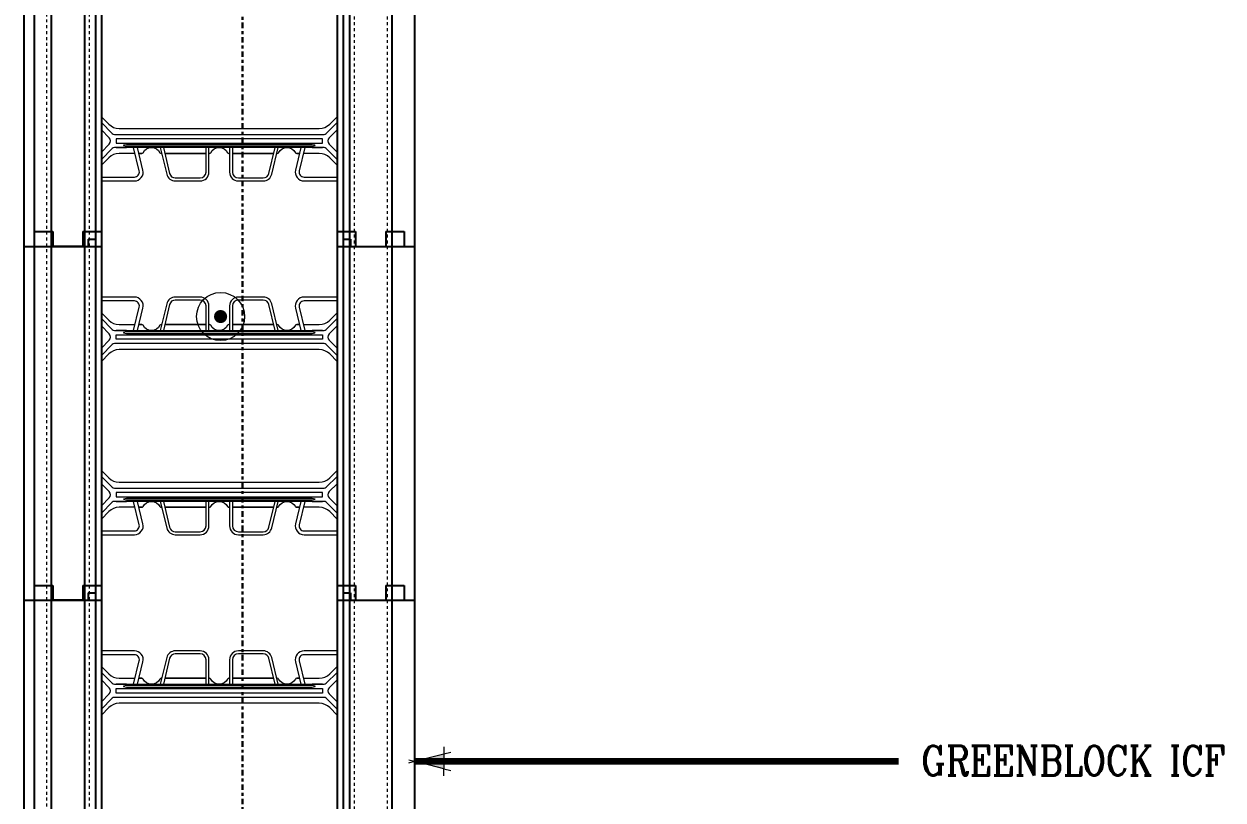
# Model space of a CAD drawing. Header units: inches. Extents: x 5 to 96, y 14 to 182.
# Drawn here: x 43.74 to 84.42, y 98.66 to 124.98 of the extents above; entities that cross this region are included whole.
import ezdxf

# ---------------------------------------------------------------- set-up
doc = ezdxf.new("R2010")
doc.units = ezdxf.units.IN
doc.header["$MEASUREMENT"] = 0
for name, pattern in [('CENTER', [2, 1.25, -0.25, 0.25, -0.25]), ('DASHED2', [0.375, 0.25, -0.125]), ('HIDDEN', [0.375, 0.25, -0.125])]:
    doc.linetypes.add(name, pattern=pattern)
for name, color, linetype, lineweight in [('A2 Hatch', 8, 'Continuous', 9), ('DETAILS', 7, 'Continuous', 13), ('DIM', 3, 'Continuous', 13), ('REBAR', 2, 'CENTER', 30)]:
    doc.layers.add(name, color=color, linetype=linetype, lineweight=lineweight)
doc.styles.add('ARCTEXT', font='arctext.shx', dxfattribs={"width": 0.85})
doc.styles.add('RomanC', font='romanc.shx', dxfattribs={"width": 0.85, "height": 5})
doc.dimstyles.new('ARCTEXT1-4', dxfattribs={"dimtxt": 4, "dimasz": 2, "dimexe": 2, "dimexo": 2, "dimgap": 2, "dimtad": 1, "dimdec": 4, "dimzin": 3, "dimdsep": 46, "dimlunit": 4, "dimtxsty": 'ARCTEXT', "dimblk": 'ARCHTICK', "dimcen": 2, "dimaunit": 1, "dimadec": 0, "dimazin": 0, "dimtfac": 1, "dimtdec": 4, "dimtmove": 2, "dimatfit": 3, "dimldrblk": 'arrow', "dimfxl": 0, "dimtolj": 1, "dimtzin": 0, "dimarcsym": 0})

# ---------------------------------------------------------------- blocks, each defined once
blk = doc.blocks.new('_ArchTick')
at = {"color": 0, "linetype": 'ByBlock', "const_width": 0.15}
blk.add_lwpolyline([(-0.5, -0.5), (0.5, 0.5)], dxfattribs=at)
blk = doc.blocks.new('arrow')
at = {"layer": 'DIM'}
blk.add_hatch(color=253, dxfattribs=at).paths.add_polyline_path([(-2, 0.5), (-2, -0.5), (0, 0)])
at = {"layer": 'DIM', "lineweight": 9}
for points in [[(-2, 0.983), (-2, 0.5), (-2.469, 0.617)], [(0.374, 0.094), (0, 0)], [(0.374, -0.094), (0, 0)], [(-2, -0.983), (-2, -0.5), (-2.469, -0.617)]]:
    blk.add_lwpolyline(points, dxfattribs=at)
at = {"layer": 'DIM', "lineweight": 15}
blk.add_lwpolyline([(0, 0), (-2, -0.5), (-2, 0.5), (0, 0)], dxfattribs=at)

msp = doc.modelspace()

# ---------------------------------------------------------------- hatches: boundary and pattern name
at = {"layer": 'A2 Hatch', "ltscale": 0.15}
h = msp.add_hatch(color=256, dxfattribs=at)
edge = h.paths.add_edge_path()
edge.add_arc((50.40557, 115.05841), 0.22434, 0, 360)

# ---------------------------------------------------------------- linework, layer by layer
at = {"color": 1}
for p, q in [((44.08506, 129.93845), (44.08506, 117.43845)), ((44.66006, 129.93845), (44.66006, 117.43845)), ((45.78506, 129.93845), (45.78506, 117.43845)), ((46.36006, 129.93845), (46.36006, 117.43845)), ((54.36006, 129.93845), (54.36006, 117.43845)), ((43.73506, 129.43845), (43.73506, 117.43845)), ((46.16006, 129.68845), (46.16006, 117.43845)), ((54.56006, 129.68845), (54.56006, 117.43845)), ((54.77506, 129.43845), (54.77506, 117.43845)), ((56.22006, 129.43845), (56.22006, 117.43845)), ((56.98506, 129.43845), (56.98506, 117.43845)), ((44.08506, 117.93845), (44.71006, 117.93845)), ((44.08506, 117.93845), (44.71006, 117.93845)), ((44.08506, 117.93843), (44.71006, 117.93843)), ((44.08506, 117.93843), (44.08506, 105.43843)), ((44.66006, 117.93843), (44.66006, 105.43843)), ((44.71006, 117.93845), (44.71006, 117.43845)), ((44.71006, 117.93845), (44.71006, 117.43845)), ((44.71006, 117.93843), (44.71006, 117.43843)), ((45.73506, 117.93845), (45.73506, 117.43845)), ((45.73506, 117.93845), (46.36006, 117.93845)), ((45.73506, 117.93845), (45.73506, 117.43845)), ((45.73506, 117.93845), (46.36006, 117.93845)), ((45.73506, 117.93843), (45.73506, 117.43843)), ((45.73506, 117.93843), (46.36006, 117.93843)), ((45.78506, 117.93843), (45.78506, 105.43843)), ((45.91006, 117.68845), (45.91006, 117.43845)), ((45.91006, 117.68845), (46.16006, 117.68845)), ((45.91006, 117.68845), (45.91006, 117.43845)), ((45.91006, 117.68845), (46.16006, 117.68845)), ((45.91006, 117.68843), (45.91006, 117.43843)), ((45.91006, 117.68843), (46.16006, 117.68843)), ((46.16006, 117.68843), (46.16006, 105.43843)), ((46.36006, 117.93843), (46.36006, 105.43843)), ((54.36006, 117.93845), (54.98506, 117.93845)), ((54.36006, 117.93845), (54.98506, 117.93845)), ((54.36006, 117.93843), (54.36006, 105.43843)), ((54.36006, 117.93843), (54.98506, 117.93843)), ((54.56006, 117.68845), (54.81006, 117.68845)), ((54.56006, 117.68845), (54.81006, 117.68845)), ((54.56006, 117.68843), (54.56006, 105.43843)), ((54.56006, 117.68843), (54.81006, 117.68843)), ((54.81006, 117.68845), (54.81006, 117.43845)), ((54.81006, 117.68845), (54.81006, 117.43845)), ((54.81006, 117.68843), (54.81006, 117.43843)), ((54.98506, 117.93845), (54.98506, 117.43845)), ((54.98506, 117.93845), (54.98506, 117.43845)), ((54.98506, 117.93843), (54.98506, 117.43843)), ((56.01006, 117.93845), (56.01006, 117.43845)), ((56.01006, 117.93845), (56.63506, 117.93845)), ((56.01006, 117.93845), (56.01006, 117.43845)), ((56.01006, 117.93845), (56.63506, 117.93845)), ((56.01006, 117.93843), (56.01006, 117.43843)), ((56.01006, 117.93843), (56.63506, 117.93843)), ((56.63506, 117.93845), (56.63506, 117.43845)), ((56.63506, 117.93845), (56.63506, 117.43845)), ((56.63506, 117.93843), (56.63506, 117.43843)), ((43.73506, 117.43845), (46.36006, 117.43845)), ((43.73506, 117.43845), (45.91006, 117.43845)), ((43.73506, 117.43845), (46.36006, 117.43845)), ((43.73506, 117.43845), (45.91006, 117.43845)), ((43.73506, 117.43843), (46.36006, 117.43843)), ((43.73506, 117.43843), (43.73506, 105.43843)), ((43.73506, 117.43843), (45.91006, 117.43843)), ((45.78506, 117.43845), (44.66006, 117.43845)), ((45.78506, 117.43845), (44.66006, 117.43845)), ((45.78506, 117.43843), (44.66006, 117.43843)), ((46.16006, 117.43845), (46.36006, 117.43845)), ((46.16006, 117.43845), (46.36006, 117.43845)), ((46.16006, 117.43843), (46.36006, 117.43843)), ((54.36006, 117.43845), (56.98506, 117.43845)), ((54.36006, 117.43845), (54.56006, 117.43845)), ((54.36006, 117.43845), (56.98506, 117.43845)), ((54.36006, 117.43845), (54.56006, 117.43845)), ((54.36006, 117.43843), (56.98506, 117.43843)), ((54.36006, 117.43843), (54.56006, 117.43843)), ((54.77506, 117.43845), (56.98506, 117.43845)), ((54.77506, 117.43845), (56.98506, 117.43845)), ((54.77506, 117.43843), (56.98506, 117.43843)), ((54.77506, 117.43843), (54.77506, 105.43843)), ((56.22006, 117.43843), (56.22006, 105.43843)), ((56.98506, 117.43843), (56.98506, 105.43843)), ((44.08506, 105.93843), (44.71006, 105.93843)), ((44.08506, 105.93843), (44.71006, 105.93843)), ((44.08506, 105.93842), (44.71006, 105.93842)), ((44.08506, 105.93842), (44.08506, 93.43842)), ((44.66006, 105.93842), (44.66006, 93.43842)), ((44.71006, 105.93843), (44.71006, 105.43843)), ((44.71006, 105.93843), (44.71006, 105.43843)), ((44.71006, 105.93842), (44.71006, 105.43842)), ((45.73506, 105.93843), (45.73506, 105.43843)), ((45.73506, 105.93843), (46.36006, 105.93843)), ((45.73506, 105.93843), (45.73506, 105.43843)), ((45.73506, 105.93843), (46.36006, 105.93843)), ((45.73506, 105.93842), (45.73506, 105.43842)), ((45.73506, 105.93842), (46.36006, 105.93842)), ((45.78506, 105.93842), (45.78506, 93.43842)), ((46.36006, 105.93842), (46.36006, 93.43842)), ((54.36006, 105.93843), (54.98506, 105.93843)), ((54.36006, 105.93843), (54.98506, 105.93843)), ((54.36006, 105.93842), (54.36006, 93.43842)), ((54.36006, 105.93842), (54.98506, 105.93842)), ((54.98506, 105.93843), (54.98506, 105.43843)), ((54.98506, 105.93843), (54.98506, 105.43843)), ((54.98506, 105.93842), (54.98506, 105.43842)), ((56.01006, 105.93843), (56.01006, 105.43843)), ((56.01006, 105.93843), (56.63506, 105.93843)), ((56.01006, 105.93843), (56.01006, 105.43843)), ((56.01006, 105.93843), (56.63506, 105.93843)), ((56.01006, 105.93842), (56.01006, 105.43842)), ((56.01006, 105.93842), (56.63506, 105.93842)), ((56.63506, 105.93843), (56.63506, 105.43843)), ((56.63506, 105.93843), (56.63506, 105.43843)), ((56.63506, 105.93842), (56.63506, 105.43842)), ((43.73506, 105.43843), (46.36006, 105.43843)), ((43.73506, 105.43843), (45.91006, 105.43843)), ((43.73506, 105.43843), (46.36006, 105.43843)), ((43.73506, 105.43843), (45.91006, 105.43843)), ((43.73506, 105.43842), (46.36006, 105.43842)), ((43.73506, 105.43842), (43.73506, 93.43842)), ((43.73506, 105.43842), (45.91006, 105.43842)), ((45.78506, 105.43843), (44.66006, 105.43843)), ((45.78506, 105.43843), (44.66006, 105.43843)), ((45.78506, 105.43842), (44.66006, 105.43842)), ((45.91006, 105.68843), (45.91006, 105.43843)), ((45.91006, 105.68843), (46.16006, 105.68843)), ((45.91006, 105.68843), (45.91006, 105.43843)), ((45.91006, 105.68843), (46.16006, 105.68843)), ((45.91006, 105.68842), (45.91006, 105.43842)), ((45.91006, 105.68842), (46.16006, 105.68842)), ((46.16006, 105.68842), (46.16006, 93.43842)), ((46.16006, 105.43843), (46.36006, 105.43843)), ((46.16006, 105.43843), (46.36006, 105.43843)), ((46.16006, 105.43842), (46.36006, 105.43842)), ((54.36006, 105.43843), (56.98506, 105.43843)), ((54.36006, 105.43843), (54.56006, 105.43843)), ((54.36006, 105.43843), (56.98506, 105.43843)), ((54.36006, 105.43843), (54.56006, 105.43843)), ((54.36006, 105.43842), (56.98506, 105.43842)), ((54.36006, 105.43842), (54.56006, 105.43842)), ((54.56006, 105.68843), (54.81006, 105.68843)), ((54.56006, 105.68843), (54.81006, 105.68843)), ((54.56006, 105.68842), (54.56006, 93.43842)), ((54.56006, 105.68842), (54.81006, 105.68842)), ((54.77506, 105.43843), (56.98506, 105.43843)), ((54.77506, 105.43843), (56.98506, 105.43843)), ((54.77506, 105.43842), (56.98506, 105.43842)), ((54.77506, 105.43842), (54.77506, 93.43842)), ((54.81006, 105.68843), (54.81006, 105.43843)), ((54.81006, 105.68843), (54.81006, 105.43843)), ((54.81006, 105.68842), (54.81006, 105.43842)), ((56.22006, 105.43842), (56.22006, 93.43842)), ((56.98506, 105.43842), (56.98506, 93.43842))]:
    msp.add_line(p, q, dxfattribs=at)
at = {"ltscale": 0.15}
for p, q in [((46.36926, 118.97276), (46.36926, 118.97276)), ((44.71006, 117.43845), (45.73506, 117.43845)), ((44.71006, 117.43845), (45.73506, 117.43845)), ((44.71006, 117.43843), (45.73506, 117.43843)), ((46.36926, 106.97275), (46.36926, 106.97275)), ((44.71006, 105.43843), (45.73506, 105.43843)), ((44.71006, 105.43843), (45.73506, 105.43843)), ((44.71006, 105.43842), (45.73506, 105.43842))]:
    msp.add_line(p, q, dxfattribs=at)
at = {"color": 1, "linetype": 'HIDDEN', "ltscale": 0.02}
for p, q in [((44.08506, 117.93845), (44.71006, 117.93845)), ((44.08506, 117.93845), (44.71006, 117.93845)), ((44.08506, 117.93843), (44.71006, 117.93843)), ((44.71006, 117.93845), (44.71006, 117.43845)), ((44.71006, 117.93845), (44.71006, 117.43845)), ((44.71006, 117.93843), (44.71006, 117.43843)), ((45.73506, 117.93845), (45.73506, 117.43845)), ((45.73506, 117.93845), (46.36006, 117.93845)), ((45.73506, 117.93845), (45.73506, 117.43845)), ((45.73506, 117.93845), (46.36006, 117.93845)), ((45.73506, 117.93843), (45.73506, 117.43843)), ((45.73506, 117.93843), (46.36006, 117.93843)), ((54.36006, 117.93845), (54.98506, 117.93845)), ((54.36006, 117.93845), (54.98506, 117.93845)), ((54.36006, 117.93843), (54.98506, 117.93843)), ((54.98506, 117.93845), (54.98506, 117.43845)), ((54.98506, 117.93845), (54.98506, 117.43845)), ((54.98506, 117.93843), (54.98506, 117.43843)), ((56.01006, 117.93845), (56.01006, 117.43845)), ((56.01006, 117.93845), (56.63506, 117.93845)), ((56.01006, 117.93845), (56.01006, 117.43845)), ((56.01006, 117.93845), (56.63506, 117.93845)), ((56.01006, 117.93843), (56.01006, 117.43843)), ((56.01006, 117.93843), (56.63506, 117.93843)), ((56.63506, 117.93845), (56.63506, 117.43845)), ((56.63506, 117.93845), (56.63506, 117.43845)), ((56.63506, 117.93843), (56.63506, 117.43843)), ((44.08506, 105.93843), (44.71006, 105.93843)), ((44.08506, 105.93843), (44.71006, 105.93843)), ((44.08506, 105.93842), (44.71006, 105.93842)), ((44.71006, 105.93843), (44.71006, 105.43843)), ((44.71006, 105.93843), (44.71006, 105.43843)), ((44.71006, 105.93842), (44.71006, 105.43842)), ((45.73506, 105.93843), (45.73506, 105.43843)), ((45.73506, 105.93843), (46.36006, 105.93843)), ((45.73506, 105.93843), (45.73506, 105.43843)), ((45.73506, 105.93843), (46.36006, 105.93843)), ((45.73506, 105.93842), (45.73506, 105.43842)), ((45.73506, 105.93842), (46.36006, 105.93842)), ((54.36006, 105.93843), (54.98506, 105.93843)), ((54.36006, 105.93843), (54.98506, 105.93843)), ((54.36006, 105.93842), (54.98506, 105.93842)), ((54.98506, 105.93843), (54.98506, 105.43843)), ((54.98506, 105.93843), (54.98506, 105.43843)), ((54.98506, 105.93842), (54.98506, 105.43842)), ((56.01006, 105.93843), (56.01006, 105.43843)), ((56.01006, 105.93843), (56.63506, 105.93843)), ((56.01006, 105.93843), (56.01006, 105.43843)), ((56.01006, 105.93843), (56.63506, 105.93843)), ((56.01006, 105.93842), (56.01006, 105.43842)), ((56.01006, 105.93842), (56.63506, 105.93842)), ((56.63506, 105.93843), (56.63506, 105.43843)), ((56.63506, 105.93843), (56.63506, 105.43843)), ((56.63506, 105.93842), (56.63506, 105.43842))]:
    msp.add_line(p, q, dxfattribs=at)
at = {"layer": 'A2 Hatch', "linetype": 'DASHED2', "ltscale": 0.15}
for p, q in [((44.50006, 129.93845), (44.50006, 117.43845)), ((45.94506, 129.93845), (45.94506, 117.43845)), ((54.93506, 129.43845), (54.93506, 117.43845)), ((56.06006, 129.43845), (56.06006, 117.43845)), ((44.50006, 117.93843), (44.50006, 105.43843)), ((45.94506, 117.93843), (45.94506, 105.43843)), ((54.93506, 117.43843), (54.93506, 105.43843)), ((56.06006, 117.43843), (56.06006, 105.43843)), ((44.50006, 105.93842), (44.50006, 93.43842)), ((45.94506, 105.93842), (45.94506, 93.43842)), ((54.93506, 105.43842), (54.93506, 93.43842)), ((56.06006, 105.43842), (56.06006, 93.43842))]:
    msp.add_line(p, q, dxfattribs=at)
at = {"layer": 'A2 Hatch', "ltscale": 0.15}
msp.add_circle((50.40557, 115.05841), 0.81577, dxfattribs=at)
at = {"layer": 'DETAILS', "color": 6, "lineweight": 20}
for points in [[(46.36006, 121.83781), (46.61299, 121.58489, 0.19891237), (46.96654, 121.43845), (50.36006, 121.43845), (53.75359, 121.43845, 0.19891237), (54.10714, 121.58489), (54.36006, 121.83781)], [(46.36006, 121.63781), (46.73014, 121.26774, 0.19891237), (46.80085, 121.23845), (50.36006, 121.23845), (53.91927, 121.23845, 0.19891237), (53.98998, 121.26774), (54.36006, 121.63781)], [(46.36006, 120.63908), (46.62837, 120.90738, 0.41421356), (46.62837, 121.11951), (46.36006, 121.38781)], [(54.36006, 121.38781), (54.09176, 121.11951, 0.41421356), (54.09176, 120.90738), (54.36006, 120.63908)], [(50.02999, 120.58845, 0.27932207), (50.07431, 120.6153, -0.27932207), (50.36006, 120.78845), (46.80085, 120.78845, 0.19891237), (46.73014, 120.75916), (46.36006, 120.38908)], [(46.36006, 119.78845), (47.48076, 119.78845, 0.48533789), (47.64603, 119.99829), (47.45551, 120.78845), (46.85943, 120.78845), (47.10943, 120.78845), (47.20943, 120.78845)], [(46.36006, 119.65845), (47.48076, 119.65845, 0.48533789), (47.77241, 120.02877), (47.58923, 120.78845)], [(47.50373, 120.58845), (46.96654, 120.58845, 0.19891237), (46.61299, 120.442), (46.36006, 120.18908)], [(47.73063, 120.58845), (47.63746, 120.58845), (47.73063, 120.58845, 0.27932207), (47.77495, 120.6153, -0.60591838), (48.34646, 120.6153, 0.27932207), (48.39078, 120.58845)], [(48.36073, 120.78845), (48.57781, 119.88813, 0.34649497), (48.86945, 119.65845), (49.71182, 119.65845, 0.41421356), (50.01182, 119.95845), (50.01182, 120.78845)], [(48.46359, 120.78845), (48.67502, 119.91157, 0.34649497), (48.86945, 119.75845), (49.71182, 119.75845, 0.41421356), (49.91182, 119.95845), (49.91182, 120.78845)], [(54.36006, 120.38908), (53.98998, 120.75916, 0.19891237), (53.91927, 120.78845), (50.36006, 120.78845, -0.27932207), (50.64582, 120.6153, 0.27932207), (50.69014, 120.58845)], [(50.70831, 120.78845), (50.70831, 119.95845, 0.41421356), (51.00831, 119.65845), (51.85068, 119.65845, 0.34649497), (52.14232, 119.88813), (52.3594, 120.78845)], [(50.80831, 120.78845), (50.80831, 119.95845, 0.41421356), (51.00831, 119.75845), (51.85068, 119.75845, 0.34649497), (52.0451, 119.91157), (52.25653, 120.78845)], [(52.32935, 120.58845, 0.27932207), (52.37367, 120.6153, -0.60591838), (52.94518, 120.6153, 0.27932207), (52.9895, 120.58845), (53.08267, 120.58845), (52.9895, 120.58845)], [(53.13089, 120.78845), (52.94772, 120.02877, 0.48533789), (53.23936, 119.65845), (54.36006, 119.65845)], [(53.5107, 120.78845), (53.6107, 120.78845), (53.8607, 120.78845), (53.26462, 120.78845), (53.0741, 119.99829, 0.48533789), (53.23936, 119.78845), (54.36006, 119.78845)], [(54.36006, 120.18908), (54.10714, 120.442, 0.19891237), (53.75359, 120.58845), (53.2164, 120.58845)], [(47.58923, 114.58843), (47.77241, 115.34811, 0.48533789), (47.48076, 115.71843), (46.36006, 115.71843)], [(47.20943, 114.58843), (47.10943, 114.58843), (46.85943, 114.58843), (47.45551, 114.58843), (47.64603, 115.37859, 0.48533789), (47.48076, 115.58843), (46.36006, 115.58843)], [(50.01182, 114.58843), (50.01182, 115.41843, 0.41421356), (49.71182, 115.71843), (48.86945, 115.71843, 0.34649497), (48.57781, 115.48875), (48.36073, 114.58843)], [(49.91182, 114.58843), (49.91182, 115.41843, 0.41421356), (49.71182, 115.61843), (48.86945, 115.61843, 0.34649497), (48.67502, 115.46531), (48.46359, 114.58843)], [(52.3594, 114.58843), (52.14232, 115.48875, 0.34649497), (51.85068, 115.71843), (51.00831, 115.71843, 0.41421356), (50.70831, 115.41843), (50.70831, 114.58843)], [(52.25653, 114.58843), (52.0451, 115.46531, 0.34649497), (51.85068, 115.61843), (51.00831, 115.61843, 0.41421356), (50.80831, 115.41843), (50.80831, 114.58843)], [(54.36006, 115.71843), (53.23936, 115.71843, 0.48533789), (52.94772, 115.34811), (53.13089, 114.58843)], [(54.36006, 115.58843), (53.23936, 115.58843, 0.48533789), (53.0741, 115.37859), (53.26462, 114.58843), (53.8607, 114.58843), (53.6107, 114.58843), (53.5107, 114.58843)], [(46.36006, 115.1878), (46.61299, 114.93488, 0.19891237), (46.96654, 114.78843), (47.50373, 114.78843)], [(53.2164, 114.78843), (53.75359, 114.78843, 0.19891237), (54.10714, 114.93488), (54.36006, 115.1878)], [(46.36006, 114.9878), (46.73014, 114.61772, 0.19891237), (46.80085, 114.58843), (50.36006, 114.58843, -0.27932207), (50.07431, 114.76158, 0.27932207), (50.02999, 114.78843)], [(46.36006, 113.98907), (46.62837, 114.25737, 0.41421356), (46.62837, 114.4695), (46.36006, 114.7378)], [(48.39078, 114.78843, 0.27932207), (48.34646, 114.76158, -0.60591838), (47.77495, 114.76158, 0.27932207), (47.73063, 114.78843), (47.63746, 114.78843), (47.73063, 114.78843)], [(50.69014, 114.78843, 0.27932207), (50.64582, 114.76158, -0.27932207), (50.36006, 114.58843), (53.91927, 114.58843, 0.19891237), (53.98998, 114.61772), (54.36006, 114.9878)], [(52.9895, 114.78843), (53.08267, 114.78843), (52.9895, 114.78843, 0.27932207), (52.94518, 114.76158, -0.60591838), (52.37367, 114.76158, 0.27932207), (52.32935, 114.78843)], [(54.36006, 114.7378), (54.09176, 114.4695, 0.41421356), (54.09176, 114.25737), (54.36006, 113.98907)], [(54.36006, 113.73907), (53.98998, 114.10915, 0.19891237), (53.91927, 114.13843), (50.36006, 114.13843), (46.80085, 114.13843, 0.19891237), (46.73014, 114.10915), (46.36006, 113.73907)], [(54.36006, 113.53907), (54.10714, 113.79199, 0.19891237), (53.75359, 113.93843), (50.36006, 113.93843), (46.96654, 113.93843, 0.19891237), (46.61299, 113.79199), (46.36006, 113.53907)], [(46.36006, 109.8378), (46.61299, 109.58488, 0.19891237), (46.96654, 109.43843), (50.36006, 109.43843), (53.75359, 109.43843, 0.19891237), (54.10714, 109.58488), (54.36006, 109.8378)], [(46.36006, 109.6378), (46.73014, 109.26772, 0.19891237), (46.80085, 109.23843), (50.36006, 109.23843), (53.91927, 109.23843, 0.19891237), (53.98998, 109.26772), (54.36006, 109.6378)], [(46.36006, 108.63907), (46.62837, 108.90737, 0.41421356), (46.62837, 109.1195), (46.36006, 109.3878)], [(54.36006, 109.3878), (54.09176, 109.1195, 0.41421356), (54.09176, 108.90737), (54.36006, 108.63907)], [(50.02999, 108.58843, 0.27932207), (50.07431, 108.61529, -0.27932207), (50.36006, 108.78843), (46.80085, 108.78843, 0.19891237), (46.73014, 108.75915), (46.36006, 108.38907)], [(46.36006, 107.78843), (47.48076, 107.78843, 0.48533789), (47.64603, 107.99828), (47.45551, 108.78843), (46.85943, 108.78843), (47.10943, 108.78843), (47.20943, 108.78843)], [(46.36006, 107.65843), (47.48076, 107.65843, 0.48533789), (47.77241, 108.02875), (47.58923, 108.78843)], [(47.73063, 108.58843), (47.63746, 108.58843), (47.73063, 108.58843, 0.27932207), (47.77495, 108.61529, -0.60591838), (48.34646, 108.61529, 0.27932207), (48.39078, 108.58843)], [(48.36073, 108.78843), (48.57781, 107.88811, 0.34649497), (48.86945, 107.65843), (49.71182, 107.65843, 0.41421356), (50.01182, 107.95843), (50.01182, 108.78843)], [(48.46359, 108.78843), (48.67502, 107.91155, 0.34649497), (48.86945, 107.75843), (49.71182, 107.75843, 0.41421356), (49.91182, 107.95843), (49.91182, 108.78843)], [(54.36006, 108.38907), (53.98998, 108.75915, 0.19891237), (53.91927, 108.78843), (50.36006, 108.78843, -0.27932207), (50.64582, 108.61529, 0.27932207), (50.69014, 108.58843)], [(50.70831, 108.78843), (50.70831, 107.95843, 0.41421356), (51.00831, 107.65843), (51.85068, 107.65843, 0.34649497), (52.14232, 107.88811), (52.3594, 108.78843)], [(50.80831, 108.78843), (50.80831, 107.95843, 0.41421356), (51.00831, 107.75843), (51.85068, 107.75843, 0.34649497), (52.0451, 107.91155), (52.25653, 108.78843)], [(52.32935, 108.58843, 0.27932207), (52.37367, 108.61529, -0.60591838), (52.94518, 108.61529, 0.27932207), (52.9895, 108.58843), (53.08267, 108.58843), (52.9895, 108.58843)], [(53.13089, 108.78843), (52.94772, 108.02875, 0.48533789), (53.23936, 107.65843), (54.36006, 107.65843)], [(53.5107, 108.78843), (53.6107, 108.78843), (53.8607, 108.78843), (53.26462, 108.78843), (53.0741, 107.99828, 0.48533789), (53.23936, 107.78843), (54.36006, 107.78843)], [(47.50373, 108.58843), (46.96654, 108.58843, 0.19891237), (46.61299, 108.44199), (46.36006, 108.18907)], [(54.36006, 108.18907), (54.10714, 108.44199, 0.19891237), (53.75359, 108.58843), (53.2164, 108.58843)], [(47.58923, 102.58842), (47.77241, 103.3481, 0.48533789), (47.48076, 103.71842), (46.36006, 103.71842)], [(47.20943, 102.58842), (47.10943, 102.58842), (46.85943, 102.58842), (47.45551, 102.58842), (47.64603, 103.37857, 0.48533789), (47.48076, 103.58842), (46.36006, 103.58842)], [(50.01182, 102.58842), (50.01182, 103.41842, 0.41421356), (49.71182, 103.71842), (48.86945, 103.71842, 0.34649497), (48.57781, 103.48874), (48.36073, 102.58842)], [(49.91182, 102.58842), (49.91182, 103.41842, 0.41421356), (49.71182, 103.61842), (48.86945, 103.61842, 0.34649497), (48.67502, 103.4653), (48.46359, 102.58842)], [(52.3594, 102.58842), (52.14232, 103.48874, 0.34649497), (51.85068, 103.71842), (51.00831, 103.71842, 0.41421356), (50.70831, 103.41842), (50.70831, 102.58842)], [(52.25653, 102.58842), (52.0451, 103.4653, 0.34649497), (51.85068, 103.61842), (51.00831, 103.61842, 0.41421356), (50.80831, 103.41842), (50.80831, 102.58842)], [(54.36006, 103.71842), (53.23936, 103.71842, 0.48533789), (52.94772, 103.3481), (53.13089, 102.58842)], [(54.36006, 103.58842), (53.23936, 103.58842, 0.48533789), (53.0741, 103.37857), (53.26462, 102.58842), (53.8607, 102.58842), (53.6107, 102.58842), (53.5107, 102.58842)], [(46.36006, 103.18779), (46.61299, 102.93487, 0.19891237), (46.96654, 102.78842), (47.50373, 102.78842)], [(46.36006, 102.98779), (46.73014, 102.61771, 0.19891237), (46.80085, 102.58842), (50.36006, 102.58842, -0.27932207), (50.07431, 102.76157, 0.27932207), (50.02999, 102.78842)], [(50.69014, 102.78842, 0.27932207), (50.64582, 102.76157, -0.27932207), (50.36006, 102.58842), (53.91927, 102.58842, 0.19891237), (53.98998, 102.61771), (54.36006, 102.98779)], [(53.2164, 102.78842), (53.75359, 102.78842, 0.19891237), (54.10714, 102.93487), (54.36006, 103.18779)], [(46.36006, 101.98905), (46.62837, 102.25736, 0.41421356), (46.62837, 102.46949), (46.36006, 102.73779)], [(48.39078, 102.78842, 0.27932207), (48.34646, 102.76157, -0.60591838), (47.77495, 102.76157, 0.27932207), (47.73063, 102.78842), (47.63746, 102.78842), (47.73063, 102.78842)], [(52.9895, 102.78842), (53.08267, 102.78842), (52.9895, 102.78842, 0.27932207), (52.94518, 102.76157, -0.60591838), (52.37367, 102.76157, 0.27932207), (52.32935, 102.78842)], [(54.36006, 102.73779), (54.09176, 102.46949, 0.41421356), (54.09176, 102.25736), (54.36006, 101.98905)], [(54.36006, 101.73905), (53.98998, 102.10913, 0.19891237), (53.91927, 102.13842), (50.36006, 102.13842), (46.80085, 102.13842, 0.19891237), (46.73014, 102.10913), (46.36006, 101.73905)], [(54.36006, 101.53905), (54.10714, 101.79198, 0.19891237), (53.75359, 101.93842), (50.36006, 101.93842), (46.96654, 101.93842, 0.19891237), (46.61299, 101.79198), (46.36006, 101.53905)]]:
    msp.add_lwpolyline(points, format="xyb", dxfattribs=at)
for points in [[(50.36006, 120.93845), (53.8607, 120.93845), (53.8607, 121.08845), (50.36006, 121.08845), (46.85943, 121.08845), (46.85943, 120.93845)], [(48.40895, 120.58845), (48.39078, 120.58845)], [(49.91182, 120.58845), (48.51182, 120.58845)], [(50.01182, 120.58845), (50.02999, 120.58845)], [(50.70831, 120.58845), (50.69014, 120.58845)], [(50.80831, 120.58845), (52.20831, 120.58845)], [(52.31118, 120.58845), (52.32935, 120.58845)], [(48.40895, 114.78843), (48.39078, 114.78843)], [(49.91182, 114.78843), (48.51182, 114.78843)], [(50.01182, 114.78843), (50.02999, 114.78843)], [(50.70831, 114.78843), (50.69014, 114.78843)], [(50.80831, 114.78843), (52.20831, 114.78843)], [(52.31118, 114.78843), (52.32935, 114.78843)], [(50.36006, 114.43843), (53.8607, 114.43843), (53.8607, 114.28843), (50.36006, 114.28843), (46.85943, 114.28843), (46.85943, 114.43843)], [(50.36006, 108.93843), (53.8607, 108.93843), (53.8607, 109.08843), (50.36006, 109.08843), (46.85943, 109.08843), (46.85943, 108.93843)], [(48.40895, 108.58843), (48.39078, 108.58843)], [(49.91182, 108.58843), (48.51182, 108.58843)], [(50.01182, 108.58843), (50.02999, 108.58843)], [(50.70831, 108.58843), (50.69014, 108.58843)], [(50.80831, 108.58843), (52.20831, 108.58843)], [(52.31118, 108.58843), (52.32935, 108.58843)], [(48.40895, 102.78842), (48.39078, 102.78842)], [(49.91182, 102.78842), (48.51182, 102.78842)], [(50.01182, 102.78842), (50.02999, 102.78842)], [(50.70831, 102.78842), (50.69014, 102.78842)], [(50.80831, 102.78842), (52.20831, 102.78842)], [(52.31118, 102.78842), (52.32935, 102.78842)], [(50.36006, 102.43842), (53.8607, 102.43842), (53.8607, 102.28842), (50.36006, 102.28842), (46.85943, 102.28842), (46.85943, 102.43842)]]:
    msp.add_lwpolyline(points, close=True, dxfattribs=at)
for points in [[(50.36006, 120.83845), (53.5107, 120.83845), (53.60842, 120.86054, 0.78077641), (53.60842, 120.86636), (53.5107, 120.88845), (50.36006, 120.88845), (47.20943, 120.88845), (47.11171, 120.86636, 0.78077641), (47.11171, 120.86054), (47.20943, 120.83845)], [(50.36006, 114.53843), (47.20943, 114.53843), (47.11171, 114.51634, 0.78077641), (47.11171, 114.51052), (47.20943, 114.48843), (50.36006, 114.48843), (53.5107, 114.48843), (53.60842, 114.51052, 0.78077641), (53.60842, 114.51634), (53.5107, 114.53843)], [(50.36006, 108.83843), (53.5107, 108.83843), (53.60842, 108.86052, 0.78077641), (53.60842, 108.86634), (53.5107, 108.88843), (50.36006, 108.88843), (47.20943, 108.88843), (47.11171, 108.86634, 0.78077641), (47.11171, 108.86052), (47.20943, 108.83843)], [(50.36006, 102.53842), (47.20943, 102.53842), (47.11171, 102.51633, 0.78077641), (47.11171, 102.51051), (47.20943, 102.48842), (50.36006, 102.48842), (53.5107, 102.48842), (53.60842, 102.51051, 0.78077641), (53.60842, 102.51633), (53.5107, 102.53842)]]:
    msp.add_lwpolyline(points, format="xyb", close=True, dxfattribs=at)
at = {"layer": 'REBAR', "ltscale": 0.15}
msp.add_line((51.15062, 51.71546), (51.15062, 149.14925), dxfattribs=at)

# ---------------------------------------------------------------- texts
at = {"layer": 'DIM', "color": 3, "insert": (74.18154, 100.49545), "char_height": 1, "width": 22.6895455, "attachment_point": 1, "style": 'RomanC'}
msp.add_mtext('GREENBLOCK ICF', dxfattribs=at)

# ---------------------------------------------------------------- leaders
at = {"layer": 'DIM'}
msp.add_leader([(56.98506, 99.97107), (58.24845, 99.97117), (73.40378, 99.97117)], dimstyle='ARCTEXT1-4', override={"dimasz": 0.5, "dimtad": 0, "dimlwd": 65535}, dxfattribs=at)

doc.saveas('drawing.dxf')
